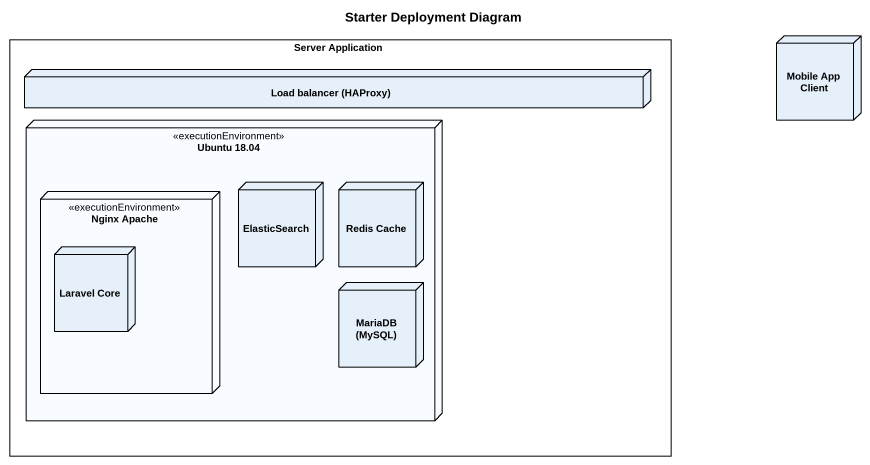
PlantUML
@startuml
title Starter Deployment Diagram
rectangle "Server Application" as Server_Application {
  node "Load balancer (HAProxy)" as Load_balancer_HAProxy
  node "Ubuntu 18.04" as Ubuntu_18_04 <<executionEnvironment>> {
    node "Nginx Apache" as Nginx_Apache <<executionEnvironment>> {
      node "Laravel Core" as Laravel_Core
    }
    node ElasticSearch
    node "Redis Cache" as Redis_Cache
    node "MariaDB (MySQL)" as MariaDB_MySQL
  }
}
node "Mobile App Client" as Mobile_App_Client
@enduml
